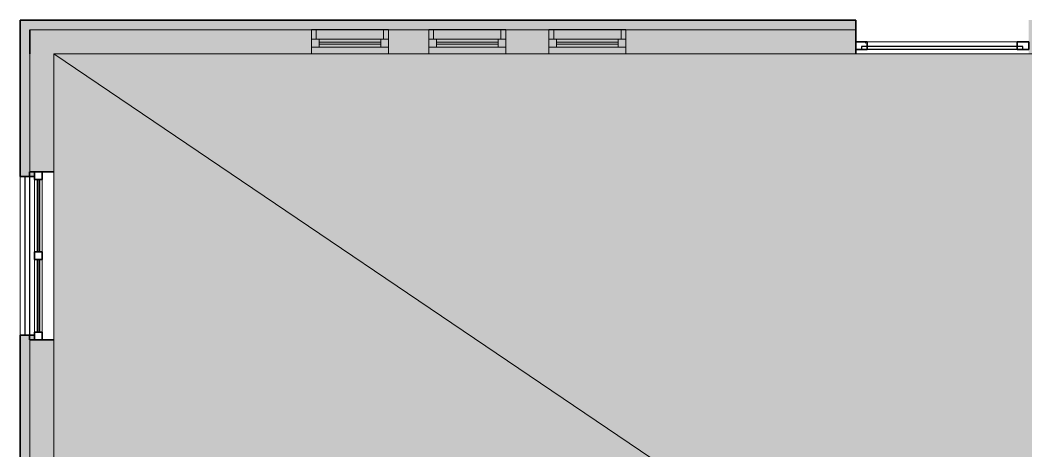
# Model space of a CAD drawing. Header units: millimetres. Extents: x -2814 to 222032, y -45352 to 20466.
# Drawn here: x 10412 to 20873, y 4428 to 8910 of the extents above; entities that cross this region are included whole.
import ezdxf

# ---------------------------------------------------------------- set-up
doc = ezdxf.new("R2010")
doc.units = ezdxf.units.MM
for name, color, linetype, lineweight in [('A-DETL-GENF', 92, 'Continuous', 13), ('A-DETL-MBND', 5, 'Continuous', 13), ('A-DETL-THIN', 151, 'Continuous', 13), ('A-FLOR', 192, 'Continuous', 13), ('A-GENM', 13, 'Continuous', 13), ('A-GLAZ', 151, 'Continuous', 13), ('A-GLAZ-CURT', 52, 'Continuous', 13), ('A-GLAZ-CWMG', 51, 'Continuous', 13), ('A-WALL', 113, 'Continuous', 13), ('A-WALL-PATT', 111, 'Continuous', 13), ('Q-SPCQ', 91, 'Continuous', 13), ('S-COLS', 52, 'Continuous', 13)]:
    doc.layers.add(name, color=color, linetype=linetype, lineweight=lineweight)
pattern_1 = [(315, (10511.98, 2265.26), (143.684, 143.684), []), (270, (10579.28, 2036.31), (143.684, -143.684), [25.4, -261.968]), (315, (10579.28, 2010.9), (143.684, 143.684), [25.4, -177.8]), (360, (10597.24, 1992.95), (143.684, 143.684), [25.4, -261.968]), (45, (10622.64, 1992.95), (-143.684, 143.684), [25.4, -177.8]), (270, (10640.6, 2036.31), (143.684, -143.684), [25.4, -261.968]), (315, (10622.64, 2054.27), (143.684, 143.684), [25.4, -177.8]), (360, (10597.24, 2054.27), (143.684, 143.684), [25.4, -261.968]), (45, (10579.28, 2036.3), (-143.684, 143.684), [25.4, -177.8]), (315, (10663.82, 1969.73), (143.684, 143.684), [50.8, -152.4])]
pattern_2 = [(225, (19920.85, 8810.33), (143.684, -143.684), []), (180, (19691.9, 8743.03), (-143.684, -143.684), [25.4, -261.968]), (225, (19666.5, 8743.03), (143.684, -143.684), [25.4, -177.8]), (270, (19648.54, 8725.07), (143.684, -143.684), [25.4, -261.968]), (315, (19648.54, 8699.67), (143.684, 143.684), [25.4, -177.8]), (180, (19691.9, 8681.71), (-143.684, -143.684), [25.4, -261.968]), (225, (19709.86, 8699.67), (143.684, -143.684), [25.4, -177.8]), (270, (19709.86, 8725.07), (143.684, -143.684), [25.4, -261.968]), (315, (19691.9, 8743.03), (143.684, 143.684), [25.4, -177.8]), (225, (19625.32, 8658.49), (143.684, -143.684), [50.8, -152.4])]

# ---------------------------------------------------------------- blocks, each defined once
blk = doc.blocks.new('OKNO_2k_ - OKNO_2k_1750 x 1750-V2-1NP_DEMOLICE A')
at = {"layer": 'A-GLAZ', "color": 253, "lineweight": 35}
for p, q in [((-825, 126), (-875, 126)), ((-875, 126), (-875, 125)), ((-825, 125), (-825, 126)), ((825, 126), (825, 125)), ((875, 126), (825, 126)), ((875, 125), (875, 126)), ((-795, 75), (-825, 75)), ((-795, -5), (-795, 75)), ((-40, 45), (-795, 45)), ((-795, 45), (-795, 25)), ((-795, 25), (-40, 25)), ((40, 75), (-40, 75)), ((-40, 75), (-40, -5)), ((-40, 25), (-40, 45)), ((40, -5), (40, 75)), ((795, 45), (40, 45)), ((40, 45), (40, 25)), ((40, 25), (795, 25)), ((825, 75), (795, 75)), ((795, 75), (795, -5)), ((795, 25), (795, 45)), ((-875, -5), (-795, -5)), ((-40, -5), (40, -5)), ((795, -5), (875, -5))]:
    blk.add_line(p, q, dxfattribs=at)
at = {"layer": 'A-GLAZ', "color": 254}
for p, q in [((-825, 126), (-875, 126)), ((-875, 126), (-875, 125)), ((-875, 125), (-875, 75)), ((-825, 125), (-825, 126)), ((825, 126), (-825, 126)), ((825, 126), (-825, 126)), ((-825, 75), (-825, 125)), ((875, 126), (825, 126)), ((825, 125), (825, 126)), ((825, 75), (825, 125)), ((875, 126), (875, 125)), ((875, 125), (875, 75)), ((-875, 75), (-825, 75)), ((-875, 75), (-875, -5)), ((-875, 75), (-825, 75)), ((-825, 75), (-40, 75)), ((-795, 45), (-795, 75)), ((-795, 25), (-795, 45)), ((-795, 45), (-795, 25)), ((-40, 45), (-795, 45)), ((-795, -5), (-795, 25)), ((-795, 25), (-40, 25)), ((-40, 75), (40, 75)), ((40, 75), (-40, 75)), ((-40, 45), (-40, 75)), ((-40, 75), (40, 75)), ((-40, 25), (-40, 45)), ((-40, 45), (-40, 25)), ((-40, -5), (-40, 25)), ((40, 75), (825, 75)), ((40, 75), (40, 45)), ((40, 45), (40, 25)), ((40, 45), (40, 25)), ((795, 45), (40, 45)), ((40, 25), (40, -5)), ((40, 25), (795, 25)), ((795, 45), (795, 75)), ((795, 25), (795, 45)), ((795, 25), (795, 45)), ((795, -5), (795, 25)), ((825, 75), (875, 75)), ((825, 75), (875, 75)), ((875, 75), (875, -5)), ((-40, -5), (-875, -5)), ((40, -5), (-40, -5)), ((-40, -5), (40, -5)), ((40, -5), (-40, -5)), ((875, -5), (40, -5))]:
    blk.add_line(p, q, dxfattribs=at)
at = {"layer": 'A-GLAZ', "color": 231, "lineweight": 35}
for p, q in [((-875, 125), (-875, 75)), ((-825, 75), (-825, 125)), ((825, 125), (825, 75)), ((875, 75), (875, 125)), ((-875, 75), (-825, 75)), ((-875, 75), (-875, -5)), ((-825, 75), (-875, 75)), ((825, 75), (875, 75)), ((875, 75), (825, 75)), ((875, -5), (875, 75))]:
    blk.add_line(p, q, dxfattribs=at)
at = {"layer": 'A-GLAZ', "color": 10}
for p, q in [((-825, 75), (-40, 75)), ((-825, 75), (-40, 75)), ((-40, 75), (40, 75)), ((-40, 75), (40, 75)), ((40, 75), (825, 75)), ((40, 75), (825, 75))]:
    blk.add_line(p, q, dxfattribs=at)
at = {"layer": 'A-GLAZ', "color": 9}
for p, q in [((-40, 75), (-795, 75)), ((795, 75), (40, 75)), ((-795, -5), (-40, -5)), ((40, -5), (795, -5))]:
    blk.add_line(p, q, dxfattribs=at)
blk = doc.blocks.new('OKNO_1k - OKNO_1k_800x900-2034288-1NP_DEMOLICE A')
at = {"layer": 'A-GLAZ', "color": 9}
for p, q in [((-400, 126), (400, 126)), ((-400, 25), (-400, 126)), ((400, 126), (400, 25)), ((400, 25), (-400, 25)), ((-400, 25), (400, 25)), ((-400, -55), (-400, 25)), ((400, 25), (400, -55)), ((400, -55), (-400, -55))]:
    blk.add_line(p, q, dxfattribs=at)
at = {"layer": 'A-GLAZ', "color": 254}
for p, q in [((-350, 126), (-400, 126)), ((-400, 126), (-400, 25)), ((-350, 126), (-350, 25)), ((-350, 25), (-350, 126)), ((350, 126), (-350, 126)), ((350, 126), (-350, 126)), ((350, 126), (-350, 126)), ((400, 126), (350, 126)), ((350, 25), (350, 126)), ((350, 25), (350, 126)), ((400, 126), (400, 25)), ((-400, 25), (-350, 25)), ((-400, 25), (-400, -55)), ((-350, 25), (-400, 25)), ((-350, 25), (-320, 25)), ((-350, 25), (350, 25)), ((-320, 25), (-350, 25)), ((-320, 25), (-350, 25)), ((320, 25), (-320, 25)), ((-320, 25), (320, 25)), ((320, 25), (-320, 25)), ((-320, -5), (-320, 25)), ((-320, 25), (-320, -55)), ((320, 25), (350, 25)), ((350, 25), (320, 25)), ((350, 25), (320, 25)), ((320, -5), (320, 25)), ((320, -55), (320, 25)), ((350, 25), (400, 25)), ((400, 25), (350, 25)), ((400, 25), (400, -55)), ((-320, -55), (-400, -55)), ((-320, -25), (-320, -5)), ((-320, -25), (-320, -5)), ((-320, -5), (-320, -25)), ((-320, -5), (320, -5)), ((-320, -5), (320, -5)), ((-320, -55), (-320, -25)), ((-320, -25), (320, -25)), ((320, -25), (-320, -25)), ((320, -55), (-320, -55)), ((320, -55), (-320, -55)), ((-320, -55), (320, -55)), ((320, -25), (320, -5)), ((320, -5), (320, -25)), ((320, -5), (320, -25)), ((320, -55), (320, -25)), ((400, -55), (320, -55))]:
    blk.add_line(p, q, dxfattribs=at)
at = {"layer": 'A-GLAZ', "color": 10}
for p, q in [((-320, 25), (320, 25)), ((320, 25), (-320, 25))]:
    blk.add_line(p, q, dxfattribs=at)
blk = doc.blocks.new('parapet s nosem_vnitní - parapet s nosem_vnitní-1280353-1NP_DEMOLICE A')
at = {"layer": 'A-GENM', "color": 9}
for p, q in [((-400, -70), (-400, 0)), ((400, 0), (400, -70))]:
    blk.add_line(p, q, dxfattribs=at)
at = {"layer": 'A-GENM', "color": 254}
for p, q in [((-400, 0), (-400, -70)), ((-400, 0), (-320, 0)), ((-400, 0), (-320, 0)), ((-320, 0), (320, 0)), ((-320, 0), (320, 0)), ((320, 0), (400, 0)), ((320, 0), (400, 0)), ((400, -70), (400, 0))]:
    blk.add_line(p, q, dxfattribs=at)
blk = doc.blocks.new('OKNO_1k - OKNO_1k_800x900-2034289-1NP_DEMOLICE A')
at = {"layer": 'A-GLAZ', "color": 9}
for p, q in [((-400, 126), (400, 126)), ((-400, 25), (-400, 126)), ((400, 126), (400, 25)), ((400, 25), (-400, 25)), ((-400, 25), (400, 25)), ((-400, -55), (-400, 25)), ((400, 25), (400, -55)), ((400, -55), (-400, -55))]:
    blk.add_line(p, q, dxfattribs=at)
at = {"layer": 'A-GLAZ', "color": 254}
for p, q in [((-350, 126), (-400, 126)), ((-400, 126), (-400, 25)), ((-350, 126), (-350, 25)), ((-350, 25), (-350, 126)), ((350, 126), (-350, 126)), ((350, 126), (-350, 126)), ((350, 126), (-350, 126)), ((400, 126), (350, 126)), ((350, 25), (350, 126)), ((350, 25), (350, 126)), ((400, 126), (400, 25)), ((-400, 25), (-350, 25)), ((-400, 25), (-400, -55)), ((-350, 25), (-400, 25)), ((-350, 25), (-320, 25)), ((-350, 25), (350, 25)), ((-320, 25), (-350, 25)), ((-320, 25), (-350, 25)), ((320, 25), (-320, 25)), ((-320, 25), (320, 25)), ((320, 25), (-320, 25)), ((-320, -5), (-320, 25)), ((-320, 25), (-320, -55)), ((320, 25), (350, 25)), ((350, 25), (320, 25)), ((350, 25), (320, 25)), ((320, -5), (320, 25)), ((320, -55), (320, 25)), ((350, 25), (400, 25)), ((400, 25), (350, 25)), ((400, 25), (400, -55)), ((-320, -55), (-400, -55)), ((-320, -25), (-320, -5)), ((-320, -25), (-320, -5)), ((-320, -5), (-320, -25)), ((-320, -5), (320, -5)), ((-320, -5), (320, -5)), ((-320, -55), (-320, -25)), ((-320, -25), (320, -25)), ((320, -25), (-320, -25)), ((320, -55), (-320, -55)), ((320, -55), (-320, -55)), ((-320, -55), (320, -55)), ((320, -25), (320, -5)), ((320, -5), (320, -25)), ((320, -5), (320, -25)), ((320, -55), (320, -25)), ((400, -55), (320, -55))]:
    blk.add_line(p, q, dxfattribs=at)
at = {"layer": 'A-GLAZ', "color": 10}
for p, q in [((-320, 25), (320, 25)), ((320, 25), (-320, 25))]:
    blk.add_line(p, q, dxfattribs=at)
blk = doc.blocks.new('OKNO_1k - OKNO_1k_800x900-V63-1NP_DEMOLICE A')
at = {"layer": 'A-GLAZ', "color": 9}
for p, q in [((-400, 126), (400, 126)), ((-400, 25), (-400, 126)), ((400, 126), (400, 25)), ((400, 25), (-400, 25)), ((-400, 25), (400, 25)), ((-400, -55), (-400, 25)), ((400, 25), (400, -55)), ((400, -55), (-400, -55))]:
    blk.add_line(p, q, dxfattribs=at)
at = {"layer": 'A-GLAZ', "color": 254}
for p, q in [((-350, 126), (-400, 126)), ((-400, 126), (-400, 25)), ((-350, 126), (-350, 25)), ((-350, 25), (-350, 126)), ((350, 126), (-350, 126)), ((350, 126), (-350, 126)), ((350, 126), (-350, 126)), ((400, 126), (350, 126)), ((350, 25), (350, 126)), ((350, 25), (350, 126)), ((400, 126), (400, 25)), ((-400, 25), (-350, 25)), ((-400, 25), (-400, -55)), ((-350, 25), (-400, 25)), ((-350, 25), (-320, 25)), ((-350, 25), (350, 25)), ((-320, 25), (-350, 25)), ((-320, 25), (-350, 25)), ((320, 25), (-320, 25)), ((-320, 25), (320, 25)), ((320, 25), (-320, 25)), ((-320, -5), (-320, 25)), ((-320, 25), (-320, -55)), ((320, 25), (350, 25)), ((350, 25), (320, 25)), ((350, 25), (320, 25)), ((320, -5), (320, 25)), ((320, -55), (320, 25)), ((350, 25), (400, 25)), ((400, 25), (350, 25)), ((400, 25), (400, -55)), ((-320, -55), (-400, -55)), ((-320, -25), (-320, -5)), ((-320, -25), (-320, -5)), ((-320, -5), (-320, -25)), ((-320, -5), (320, -5)), ((-320, -5), (320, -5)), ((-320, -55), (-320, -25)), ((-320, -25), (320, -25)), ((320, -25), (-320, -25)), ((320, -55), (-320, -55)), ((320, -55), (-320, -55)), ((-320, -55), (320, -55)), ((320, -25), (320, -5)), ((320, -5), (320, -25)), ((320, -5), (320, -25)), ((320, -55), (320, -25)), ((400, -55), (320, -55))]:
    blk.add_line(p, q, dxfattribs=at)
at = {"layer": 'A-GLAZ', "color": 10}
for p, q in [((-320, 25), (320, 25)), ((320, 25), (-320, 25))]:
    blk.add_line(p, q, dxfattribs=at)
blk = doc.blocks.new('DPS_panel_plný - DPS_panel_plný-1380643-1NP_DEMOLICE A')
at = {"layer": 'A-GLAZ-CURT', "color": 31, "lineweight": 25}
for p, q in [((840, 28), (-840, 28)), ((-840, 28), (-840, 0)), ((-840, 0), (840, 0)), ((840, 0), (840, 28))]:
    blk.add_line(p, q, dxfattribs=at)
at = {"layer": 'A-GLAZ-CURT', "color": 254}
for p, q in [((-840, 28), (-840, 0)), ((-780, 28), (-840, 28)), ((-840, 0), (-780, 0)), ((780, 28), (-780, 28)), ((-780, 0), (780, 0)), ((840, 28), (780, 28)), ((780, 0), (840, 0)), ((840, 28), (840, 0))]:
    blk.add_line(p, q, dxfattribs=at)
blk = doc.blocks.new('Rectangular Mullion - Rectangular Mullion-Loc wall 49 Bottom 120mm 02-1380641-1NP_DEMOLICE A')
at = {"layer": 'A-DETL-MBND', "color": 254}
for p, q in [((19223, 8634), (19223, 8685)), ((19223, 8685), (19223, 8634)), ((20783, 8685), (19223, 8685)), ((20783, 8634), (20783, 8685)), ((20783, 8685), (20783, 8634)), ((19223, 8606), (19223, 8634)), ((19223, 8634), (19223, 8606)), ((19223, 8605), (19223, 8606)), ((19223, 8606), (19223, 8605)), ((19223, 8605), (20783, 8605)), ((20783, 8606), (20783, 8634)), ((20783, 8634), (20783, 8606)), ((20783, 8605), (20783, 8606)), ((20783, 8606), (20783, 8605))]:
    blk.add_line(p, q, dxfattribs=at)
at = {"layer": 'A-DETL-MBND', "color": 9}
for p, q in [((20783, 8685), (19223, 8685)), ((20783, 8605), (19223, 8605))]:
    blk.add_line(p, q, dxfattribs=at)
blk = doc.blocks.new('Rectangular Mullion - Rectangular Mullion-Loc wall 49 Bottom 120mm 02-1380644-1NP_DEMOLICE A')
at = {"layer": 'A-GLAZ-CWMG', "color": 253, "lineweight": 35}
for p, q in [((-120, -79), (-120, 1)), ((-120, 1), (0, 1)), ((0, 1), (0, -79)), ((0, -79), (-120, -79))]:
    blk.add_line(p, q, dxfattribs=at)
at = {"layer": 'A-GLAZ-CWMG', "color": 254}
for p, q in [((-120, 1), (-120, 0)), ((0, 1), (-120, 1)), ((0, -79), (0, 1)), ((-120, 0), (-120, -28)), ((-120, -28), (-120, -79)), ((-120, -79), (0, -79))]:
    blk.add_line(p, q, dxfattribs=at)
blk = doc.blocks.new('Rectangular Mullion - Rectangular Mullion-Loc wall 49 Bottom 120mm 02-1380654-1NP_DEMOLICE A')
at = {"layer": 'A-GLAZ-CWMG'}
h = blk.add_hatch(dxfattribs=at)
h.set_pattern_fill('FP_122', style=0, pattern_type=2)
h.set_pattern_definition([(180, (19102.74, 8606.33), (-406.4, -101.6), [16.764, -288.036, 16.764, -288.036, -1625.6]), (180, (19102.74, 8606.33), (-406.4, -101.6), [-609.6, 16.764, -592.836, 16.764, -288.036, -711.2]), (180, (19102.74, 8606.33), (-406.4, -101.6), [-1524, 16.764, -186.436, 16.764, -491.236]), (300, (18950.34, 8555.53), (291.1882, -301.1527), [16.764, -288.036, 16.764, -288.036, -1625.6]), (300, (18950.34, 8555.53), (291.1882, -301.1527), [-609.6, 16.764, -592.836, 16.764, -288.036, -711.2]), (300, (18950.34, 8555.53), (291.1882, -301.1527), [-1524, 16.764, -186.436, 16.764, -491.236]), (60, (18899.54, 8352.33), (115.2118, 402.7527), [16.764, -288.036, 16.764, -288.036, -1625.6]), (60, (18899.54, 8352.33), (115.2118, 402.7527), [-609.6, 16.764, -592.836, 16.764, -288.036, -711.2]), (60, (18899.54, 8352.33), (115.2118, 402.7527), [-1524, 16.764, -186.436, 16.764, -491.236])])
h.paths.add_polyline_path([(0, 1), (-120, 1), (-120, 0), (-60, 0), (-60, -28), (-120, -28), (-120, -79), (0, -79)])
at = {"layer": 'A-GLAZ-CWMG', "color": 253, "lineweight": 35}
for p, q in [((0, 1), (-120, 1)), ((-120, 1), (-120, -79)), ((0, -79), (0, 1)), ((-120, -79), (0, -79))]:
    blk.add_line(p, q, dxfattribs=at)
at = {"layer": 'A-GLAZ-CWMG', "color": 254}
for p, q in [((-120, 0), (-120, 1)), ((-120, 1), (0, 1)), ((0, 1), (0, -79)), ((-120, -28), (-120, 0)), ((-120, -79), (-120, -28)), ((0, -79), (-120, -79))]:
    blk.add_line(p, q, dxfattribs=at)
blk = doc.blocks.new('parapet s nosem_vnitní - parapet s nosem_vnitní-V69-1NP_DEMOLICE A')
at = {"layer": 'A-GENM', "color": 9}
for p, q in [((-875, -120), (-875, 0)), ((875, 0), (875, -120))]:
    blk.add_line(p, q, dxfattribs=at)
at = {"layer": 'A-GENM', "color": 254}
for p, q in [((-875, 0), (-875, -120)), ((-875, 0), (-40, 0)), ((-875, 0), (-40, 0)), ((-40, 0), (40, 0)), ((-40, 0), (40, 0)), ((40, 0), (875, 0)), ((40, 0), (875, 0)), ((875, -120), (875, 0))]:
    blk.add_line(p, q, dxfattribs=at)
blk = doc.blocks.new('parapet_ext - parapet_ext-V71-1NP_DEMOLICE A')
at = {"layer": 'Q-SPCQ', "color": 9}
for p, q in [((-825, 51), (-825, 100)), ((-825, 100), (825, 100)), ((825, 100), (825, 51))]:
    blk.add_line(p, q, dxfattribs=at)
at = {"layer": 'Q-SPCQ', "color": 254}
for p, q in [((-825, 100), (-825, 98)), ((-825, 100), (825, 100)), ((-825, 98), (-825, 51)), ((825, 98), (-825, 98)), ((-825, 98), (825, 98)), ((-825, 51), (-825, 50)), ((-825, 50), (-825, 51)), ((-825, 50), (-825, 0)), ((-825, 0), (-825, 50)), ((-825, 0), (-40, 0)), ((-825, 0), (-40, 0)), ((-40, 0), (40, 0)), ((-40, 0), (40, 0)), ((40, 0), (825, 0)), ((40, 0), (825, 0)), ((825, 98), (825, 100)), ((825, 51), (825, 98)), ((825, 51), (825, 50)), ((825, 50), (825, 51)), ((825, 50), (825, 0)), ((825, 0), (825, 50))]:
    blk.add_line(p, q, dxfattribs=at)
blk = doc.blocks.new('Betonový čtvercový sloup - 400 x 400-1924024-1NP_DEMOLICE A')
at = {"layer": 'S-COLS', "color": 254}
blk.add_line((-200, 200), (200, 200), dxfattribs=at)

msp = doc.modelspace()

# ---------------------------------------------------------------- hatches: boundary and pattern name
at = {"layer": 'A-DETL-GENF'}
msp.add_hatch(color=9, dxfattribs=at).paths.add_polyline_path([(29223.4, -3936.1), (29223.4, 6597.8), (26082, 6597.8), (26082, 8560.3), (10762, 8560.3), (10762, -3936.1), (28064.4, -3936.1)])
at = {"layer": 'A-WALL-PATT'}
h = msp.add_hatch(color=10, dxfattribs=at)
h.paths.add_polyline_path([(26432, 8810.3), (26432, 8910.3), (20902.7, 8910.3), (20902.7, 8810.3), (23243.4, 8810.3), (23243.4, 8811.3), (24043.4, 8811.3), (24043.4, 8810.3), (26332, 8810.3)])
h.paths.add_polyline_path([(10412, 8810.3), (13442.5, 8810.3), (13442.5, 8811.3), (14242.5, 8811.3), (14242.5, 8810.3), (14662.5, 8810.3), (14662.5, 8811.3), (15462.5, 8811.3), (15462.5, 8810.3), (15912.5, 8810.3), (15912.5, 8811.3), (16712.5, 8811.3), (16712.5, 8810.3), (19102.7, 8810.3), (19102.7, 8910.3), (10412, 8910.3)])
h = msp.add_hatch(color=10, dxfattribs=at)
h.paths.add_polyline_path([(10412, -4136.1), (10512, -4136.1), (10512, -408.1), (10511, -408.1), (10511, -358.1), (10412, -358.1), (10412, -4049.7)])
h.paths.add_polyline_path([(10511, 1291.9), (10511, 1341.9), (10512, 1341.9), (10512, 2577.8), (10511, 2577.8), (10511, 2627.8), (10412, 2627.8), (10412, 1291.9), (10462, 1291.9)])
h.paths.add_polyline_path([(10412, 4277.8), (10511, 4277.8), (10511, 4327.8), (10512, 4327.8), (10512, 5582.8), (10511, 5582.8), (10511, 5632.8), (10412, 5632.8), (10412, 4820.1)])
h.paths.add_polyline_path([(10511, 7282.8), (10511, 7332.8), (10512, 7332.8), (10512, 8810.3), (10412, 8810.3), (10412, 7282.8), (10462, 7282.8)])
h = msp.add_hatch(dxfattribs=at)
h.set_pattern_fill('FP_22', angle=-135, style=0, pattern_type=2)
h.set_pattern_definition(pattern_2)
h.paths.add_polyline_path([(21196.9, 8560.3), (23243.4, 8560.3), (23243.4, 8810.3), (20902.7, 8810.3), (20902.7, 8560.3)])
h.paths.add_polyline_path([(26332, 8560.3), (26331.4, 8810.3), (24043.4, 8810.3), (24043.4, 8560.3), (26082, 8560.3)])
h.paths.add_polyline_path([(19021.3, 8560.3), (19102.7, 8560.3), (19102.2, 8810.3), (16712.5, 8810.3), (16712.5, 8560.3), (18621.3, 8560.3)])
h.paths.add_polyline_path([(14577.1, 8560.3), (14662.5, 8560.3), (14662.5, 8810.3), (14242.5, 8810.3), (14242.5, 8560.3), (14329.3, 8560.3)])
h.paths.add_polyline_path([(13442.5, 8560.3), (13442.5, 8810.3), (10512, 8810.3), (10512, 8560.3), (13359.5, 8560.3)])
h.paths.add_polyline_path([(15675.6, 8560.3), (15912.5, 8560.3), (15912.5, 8810.3), (15462.5, 8810.3), (15462.5, 8560.3)])
h = msp.add_hatch(dxfattribs=at)
h.set_pattern_fill('FP_22', angle=-135, style=0, pattern_type=2)
h.set_pattern_definition(pattern_2)
h.paths.add_polyline_path([(26331.4, 8810.3), (26328.1, 8810.3), (26082, 8810.3)])
h.paths.add_polyline_path([(26331.4, 8810.3), (26328.1, 8810.3), (26082, 8810.3)])
h.paths.add_polyline_path([(23243.4, 8810.3), (23243.4, 8810.3), (22913.8, 8810.3)])
h.paths.add_polyline_path([(23243.4, 8810.3), (23243.4, 8810.3), (22913.8, 8810.3)])
h.paths.add_polyline_path([(15912.5, 8810.3), (15912.5, 8810.3), (15775.6, 8810.3)])
h.paths.add_polyline_path([(15912.5, 8810.3), (15912.5, 8810.3), (15775.6, 8810.3)])
h.paths.add_polyline_path([(13442.5, 8810.3), (13442.5, 8810.3), (13359.5, 8810.3)])
h.paths.add_polyline_path([(13442.5, 8810.3), (13442.5, 8810.3), (13359.5, 8810.3)])
h = msp.add_hatch(color=10, dxfattribs=at)
h.paths.add_polyline_path([(24043.4, 8810.3), (24043.4, 8811.3), (23993.4, 8811.3), (23993.4, 8810.3)])
h.paths.add_polyline_path([(23293.4, 8810.3), (23293.4, 8811.3), (23243.4, 8811.3), (23243.4, 8810.3)])
h.paths.add_polyline_path([(14662.5, 8810.3), (14712.5, 8810.3), (14712.5, 8811.3), (14662.5, 8811.3)])
h.paths.add_polyline_path([(15462.5, 8810.3), (15462.5, 8811.3), (15412.5, 8811.3), (15412.5, 8810.3)])
h.paths.add_polyline_path([(14192.5, 8810.3), (14242.5, 8810.3), (14242.5, 8811.3), (14192.5, 8811.3)])
h.paths.add_polyline_path([(13442.5, 8810.3), (13492.5, 8810.3), (13492.5, 8811.3), (13442.5, 8811.3)])
h.paths.add_polyline_path([(16712.5, 8810.3), (16712.5, 8811.3), (16662.5, 8811.3), (16662.5, 8810.3)])
h.paths.add_polyline_path([(15962.5, 8810.3), (15962.5, 8811.3), (15912.5, 8811.3), (15912.5, 8810.3)])
h = msp.add_hatch(dxfattribs=at)
h.set_pattern_fill('FP_22', angle=-135, style=0, pattern_type=2)
h.set_pattern_definition(pattern_2)
h.paths.add_polyline_path([(15992.5, 8560.3), (16712.5, 8560.3), (16712.5, 8810.3), (16662.5, 8810.3), (16662.5, 8710.3), (16632.5, 8710.3), (16632.5, 8630.3), (15992.5, 8630.3), (15992.5, 8710.3), (15962.5, 8710.3), (15962.5, 8810.3), (15912.5, 8810.3), (15912.5, 8560.3)])
h.paths.add_polyline_path([(14242.5, 8560.3), (14242.5, 8810.3), (14192.5, 8810.3), (14192.5, 8710.3), (14162.5, 8710.3), (14162.5, 8630.3), (13522.5, 8630.3), (13522.5, 8710.3), (13492.5, 8710.3), (13492.5, 8810.3), (13442.5, 8810.3), (13442.5, 8560.3), (14162.5, 8560.3)])
h.paths.add_polyline_path([(14742.5, 8560.3), (15462.5, 8560.3), (15462.5, 8810.3), (15412.5, 8810.3), (15412.5, 8710.3), (15382.5, 8710.3), (15382.5, 8630.3), (14742.5, 8630.3), (14742.5, 8710.3), (14712.5, 8710.3), (14712.5, 8810.3), (14662.5, 8810.3), (14662.5, 8560.3), (14677.1, 8560.3)])
h.paths.add_polyline_path([(24043.4, 8560.3), (24043.4, 8810.3), (23993.4, 8810.3), (23993.4, 8710.3), (23963.4, 8710.3), (23963.4, 8630.3), (23323.4, 8630.3), (23323.4, 8710.3), (23293.4, 8710.3), (23293.4, 8810.3), (23243.4, 8810.3), (23243.4, 8560.3), (23963.4, 8560.3)])
h = msp.add_hatch(color=10, dxfattribs=at)
h.paths.add_polyline_path([(23993.4, 8810.3), (23993.4, 8811.3), (23293.4, 8811.3), (23293.4, 8810.3)])
h.paths.add_polyline_path([(14192.5, 8810.3), (14192.5, 8811.3), (13492.5, 8811.3), (13492.5, 8810.3)])
h.paths.add_polyline_path([(14712.5, 8810.3), (15412.5, 8810.3), (15412.5, 8811.3), (14712.5, 8811.3)])
h.paths.add_polyline_path([(16662.5, 8810.3), (16662.5, 8811.3), (15962.5, 8811.3), (15962.5, 8810.3), (16046.2, 8810.3)])
h = msp.add_hatch(dxfattribs=at)
h.set_pattern_fill('FP_22', angle=-135, style=0, pattern_type=2)
h.set_pattern_definition(pattern_2)
h.paths.add_polyline_path([(23993.4, 8810.3), (23993.4, 8810.3), (23293.4, 8810.3)])
h.paths.add_polyline_path([(14192.5, 8810.3), (14192.5, 8810.3), (13492.5, 8810.3)])
h = msp.add_hatch(dxfattribs=at)
h.set_pattern_fill('FP_22', angle=-135, style=0, pattern_type=2)
h.set_pattern_definition(pattern_2)
h.paths.add_polyline_path([(23963.4, 8630.3), (23963.4, 8660.3), (23323.4, 8660.3), (23323.4, 8630.3), (23396, 8630.3)])
h.paths.add_polyline_path([(16632.5, 8630.3), (16632.5, 8660.3), (15992.5, 8660.3), (15992.5, 8630.3), (16046.2, 8630.3)])
h.paths.add_polyline_path([(15382.5, 8630.3), (15382.5, 8660.3), (14742.5, 8660.3), (14742.5, 8630.3), (15187.8, 8630.3)])
h.paths.add_polyline_path([(14162.5, 8630.3), (14162.5, 8660.3), (13522.5, 8660.3), (13522.5, 8630.3)])
h.paths.add_polyline_path([(23323.4, 8680.3), (23963.4, 8680.3), (23963.4, 8710.3), (23993.4, 8710.3), (23993.4, 8810.3), (23293.4, 8810.3), (23293.4, 8710.3), (23323.4, 8710.3)])
h.paths.add_polyline_path([(16046.2, 8680.3), (16632.5, 8680.3), (16632.5, 8710.3), (16662.5, 8710.3), (16662.5, 8810.3), (15962.5, 8810.3), (15962.5, 8710.3), (15992.5, 8710.3), (15992.5, 8680.3)])
h.paths.add_polyline_path([(14742.5, 8680.3), (15382.5, 8680.3), (15382.5, 8710.3), (15412.5, 8710.3), (15412.5, 8810.3), (14712.5, 8810.3), (14712.5, 8710.3), (14742.5, 8710.3)])
h.paths.add_polyline_path([(13522.5, 8680.3), (14162.5, 8680.3), (14162.5, 8710.3), (14192.5, 8710.3), (14192.5, 8810.3), (13492.5, 8810.3), (13492.5, 8710.3), (13522.5, 8710.3)])
h = msp.add_hatch(dxfattribs=at)
h.set_pattern_fill('FP_22', angle=-135, style=0, pattern_type=2)
h.set_pattern_definition(pattern_2)
h.paths.add_polyline_path([(24043.4, 8810.3), (24043.4, 8810.3), (23993.4, 8810.3)])
h.paths.add_polyline_path([(23293.4, 8810.3), (23293.4, 8810.3), (23243.4, 8810.3)])
h.paths.add_polyline_path([(15462.5, 8810.3), (15462.5, 8810.3), (15412.5, 8810.3)])
h.paths.add_polyline_path([(16712.5, 8810.3), (16712.5, 8810.3), (16662.5, 8810.3)])
h.paths.add_polyline_path([(14712.5, 8810.3), (14712.5, 8810.3), (14677.1, 8810.3)])
h.paths.add_polyline_path([(14242.5, 8810.3), (14242.5, 8810.3), (14192.5, 8810.3)])
h = msp.add_hatch(dxfattribs=at)
h.set_pattern_fill('FP_22', angle=-135, style=0, pattern_type=2)
h.set_pattern_definition(pattern_2)
h.paths.add_polyline_path([(23963.4, 8660.3), (23963.4, 8680.3), (23323.4, 8680.3), (23323.4, 8660.3)])
h.paths.add_polyline_path([(16632.5, 8660.3), (16632.5, 8680.3), (15992.5, 8680.3), (15992.5, 8660.3), (16447.4, 8660.3)])
h.paths.add_polyline_path([(15382.5, 8660.3), (15382.5, 8680.3), (14742.5, 8680.3), (14742.5, 8660.3), (15187.8, 8660.3)])
h.paths.add_polyline_path([(14162.5, 8660.3), (14162.5, 8680.3), (13522.5, 8680.3), (13522.5, 8660.3)])
h = msp.add_hatch(dxfattribs=at)
h.set_pattern_fill('FP_21', angle=-135, style=0, pattern_type=2)
h.set_pattern_definition(pattern_1)
h.paths.add_polyline_path([(10678.5, -3886.1), (10678.5, -3474), (10762, -3474), (10762, -408.1), (10512, -408.1), (10512, -3886.1)])
h.paths.add_polyline_path([(10512, 1341.9), (10762, 1341.9), (10762, 2577.8), (10512, 2577.8), (10512, 1454.4)])
h.paths.add_polyline_path([(10512, 4327.8), (10762, 4327.8), (10762, 5582.8), (10512, 5582.8), (10512, 4519.2)])
h.paths.add_polyline_path([(10762, 7332.8), (10762, 8560.3), (10512, 8560.3), (10512, 7332.8), (10642, 7332.8)])
h = msp.add_hatch(color=10, dxfattribs=at)
h.paths.add_polyline_path([(10512, -408.1), (10512, -358.1), (10511, -358.1), (10511, -408.1)])
h.paths.add_polyline_path([(10512, 1291.9), (10512, 1341.9), (10511, 1341.9), (10511, 1291.9)])
h.paths.add_polyline_path([(10512, 2577.8), (10512, 2627.8), (10511, 2627.8), (10511, 2577.8)])
h.paths.add_polyline_path([(10511, 4277.8), (10512, 4277.8), (10512, 4327.8), (10511, 4327.8), (10511, 4304.9)])
h.paths.add_polyline_path([(10511, 5582.8), (10512, 5582.8), (10512, 5632.8), (10511, 5632.8)])
h.paths.add_polyline_path([(10511, 7282.8), (10512, 7282.8), (10512, 7332.8), (10511, 7332.8)])
h = msp.add_hatch(dxfattribs=at)
h.set_pattern_fill('FP_21', angle=-135, style=0, pattern_type=2)
h.set_pattern_definition(pattern_1)
h.paths.add_polyline_path([(10512, -408.1), (10562, -408.1), (10562, -358.1), (10512, -358.1), (10512, -359.1)])
h.paths.add_polyline_path([(10562, 1291.9), (10562, 1341.9), (10512, 1341.9), (10512, 1291.9)])
h.paths.add_polyline_path([(10512, 2577.8), (10562, 2577.8), (10562, 2627.8), (10512, 2627.8), (10512, 2626.9)])
h.paths.add_polyline_path([(10562, 4277.8), (10562, 4327.8), (10512, 4327.8), (10512, 4277.8)])
h.paths.add_polyline_path([(10562, 5582.8), (10562, 5632.8), (10512, 5632.8), (10512, 5582.8), (10513.9, 5582.8)])
h.paths.add_polyline_path([(10562, 7282.8), (10562, 7332.8), (10512, 7332.8), (10512, 7282.8)])

# ---------------------------------------------------------------- linework, layer by layer
at = {"layer": 'A-DETL-THIN'}
for p, q in [((10762, 8560.3), (10762, -3936.1)), ((26082, 8560.3), (10762, 8560.3)), ((10762, 8560.3), (29223.4, -3936.1))]:
    msp.add_line(p, q, dxfattribs=at)
at = {"layer": 'A-FLOR', "color": 254}
for p, q in [((13359.5, 8560.3), (13234.5, 8560.3)), ((18621.3, 8560.3), (14577.1, 8560.3)), ((10762, 4644.2), (10762, 1341.9))]:
    msp.add_line(p, q, dxfattribs=at)
at = {"layer": 'A-FLOR', "color": 9}
msp.add_line((24465.6, 8560.3), (18621.3, 8560.3), dxfattribs=at)
at = {"layer": 'A-WALL', "color": 253, "lineweight": 35}
for p, q in [((19102.7, 8910.3), (10412, 8910.3)), ((10412, 8910.3), (10412, 7282.8)), ((19102.7, 8560.3), (19102.7, 8910.3)), ((10512, 8560.3), (10512, 8810.3)), ((10562, 7282.8), (10562, 7332.8)), ((10562, 7332.8), (10762, 7332.8)), ((10412, 7282.8), (10562, 7282.8)), ((10412, 5632.8), (10412, 4277.8)), ((10562, 5632.8), (10412, 5632.8)), ((10562, 5582.8), (10562, 5632.8)), ((10762, 5582.8), (10562, 5582.8))]:
    msp.add_line(p, q, dxfattribs=at)
at = {"layer": 'A-WALL', "color": 9}
for p, q in [((10512, 8810.3), (19102.7, 8810.3)), ((14192.5, 8810.3), (10512, 8810.3)), ((19102.7, 8810.3), (15912.5, 8810.3)), ((10512, 7282.8), (10512, 8560.3))]:
    msp.add_line(p, q, dxfattribs=at)
at = {"layer": 'A-WALL', "color": 254}
for p, q in [((15912.5, 8810.3), (14192.5, 8810.3)), ((10762, 4644.2), (10762, 8560.3)), ((10762, 8560.3), (13234.5, 8560.3)), ((13359.5, 8560.3), (14577.1, 8560.3)), ((10412, 7282.8), (10412, 5632.8))]:
    msp.add_line(p, q, dxfattribs=at)
at = {"layer": 'A-WALL', "color": 10}
for p, q in [((10512, 1291.9), (10512, 7282.8)), ((10562, 5632.8), (10562, 7282.8))]:
    msp.add_line(p, q, dxfattribs=at)
at = {"layer": 'S-COLS', "color": 254}
msp.add_line((16801.3, 8560.3), (17201.3, 8560.3), dxfattribs=at)

# ---------------------------------------------------------------- block references
at = {"layer": 'A-DETL-MBND', "color": 254}
msp.add_blockref('Rectangular Mullion - Rectangular Mullion-Loc wall 49 Bottom 120mm 02-1380641-1NP_DEMOLICE A', (0, 0), dxfattribs=at)
at = {"layer": 'A-GENM', "color": 254}
for p in [(13842.5, 8630.3), (15062.5, 8630.3), (16312.5, 8630.3)]:
    msp.add_blockref('parapet s nosem_vnitní - parapet s nosem_vnitní-1280353-1NP_DEMOLICE A', p, dxfattribs=at)
at = {"layer": 'A-GENM', "color": 254, "rotation": 89.99999999999991}
msp.add_blockref('parapet s nosem_vnitní - parapet s nosem_vnitní-V69-1NP_DEMOLICE A', (10642, 6457.8), dxfattribs=at)
at = {"layer": 'A-GLAZ', "color": 254}
for name, p in [('OKNO_1k - OKNO_1k_800x900-V63-1NP_DEMOLICE A', (13842.5, 8685.3)), ('OKNO_1k - OKNO_1k_800x900-2034289-1NP_DEMOLICE A', (15062.5, 8685.3)), ('OKNO_1k - OKNO_1k_800x900-2034288-1NP_DEMOLICE A', (16312.5, 8685.3))]:
    msp.add_blockref(name, p, dxfattribs=at)
at = {"layer": 'A-GLAZ', "color": 254, "rotation": 89.99999999999991}
msp.add_blockref('OKNO_2k_ - OKNO_2k_1750 x 1750-V2-1NP_DEMOLICE A', (10637, 6457.8), dxfattribs=at)
at = {"layer": 'A-GLAZ-CURT', "color": 254}
msp.add_blockref('DPS_panel_plný - DPS_panel_plný-1380643-1NP_DEMOLICE A', (20002.7, 8606.3), dxfattribs=at)
at = {"layer": 'A-GLAZ-CWMG', "color": 254, "rotation": 180}
msp.add_blockref('Rectangular Mullion - Rectangular Mullion-Loc wall 49 Bottom 120mm 02-1380654-1NP_DEMOLICE A', (19102.7, 8606.3), dxfattribs=at)
at = {"layer": 'A-GLAZ-CWMG', "color": 254, "extrusion": (0, 0, -1), "rotation": 180}
msp.add_blockref('Rectangular Mullion - Rectangular Mullion-Loc wall 49 Bottom 120mm 02-1380644-1NP_DEMOLICE A', (-20902.7, 8606.3), dxfattribs=at)
at = {"layer": 'Q-SPCQ', "color": 254, "rotation": 89.99999999999991}
msp.add_blockref('parapet_ext - parapet_ext-V71-1NP_DEMOLICE A', (10562, 6457.8), dxfattribs=at)
at = {"layer": 'S-COLS', "color": 254}
msp.add_blockref('Betonový čtvercový sloup - 400 x 400-1924024-1NP_DEMOLICE A', (18821.3, 8360.3), dxfattribs=at)

doc.saveas('drawing.dxf')
